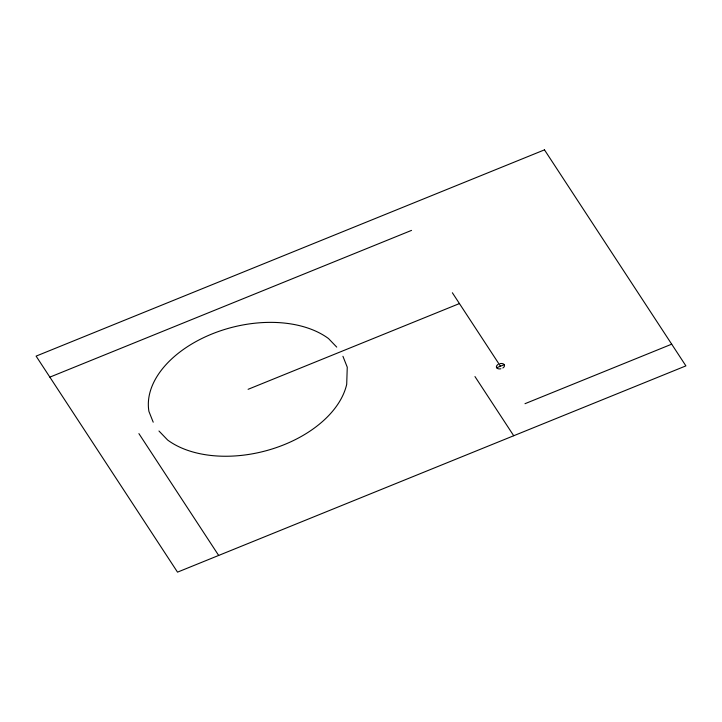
<?xml version="1.0" encoding="UTF-8"?>
<svg xmlns="http://www.w3.org/2000/svg" width="722" height="722" viewBox="0 0 722 722"><rect width="100%" height="100%" fill="white"/><g stroke="black" fill="none" stroke-linecap="round" stroke-linejoin="round"><path stroke-width="1.08" d="M49.854 377.137L411.531 230.39M248.097 389.311L459.436 303.565M498.045 364.439A4.133 2.599 -14.4 0 0 496.673 367.742L504.227 364.682A4.133 2.599 -14.4 0 1 502.846 367.985M524.993 403.697L671.695 344.177M336.723 347.092L328.519 338.564A101.676 63.987 -14.4 0 0 211.889 334.006A101.676 63.987 -14.4 0 0 148.931 411.432L153.208 422.19M158.966 431.007L167.675 440.059A101.676 63.987 -14.4 0 0 271.851 449.066A101.676 63.987 -14.4 0 0 346.704 384.303L347.255 367.191L342.923 356.289M452.36 292.762L500.445 366.207M474.959 376.55L513.712 435.736M138.904 433.615L218.667 555.444M500.003 363.644A4.133 2.599 -14.4 0 1 504.227 364.682M500.887 368.78A4.133 2.599 -14.4 0 1 496.673 367.742M544.478 149.86L36.1 356.117L177.522 572.14L685.9 365.883L544.478 149.86"/></g></svg>
